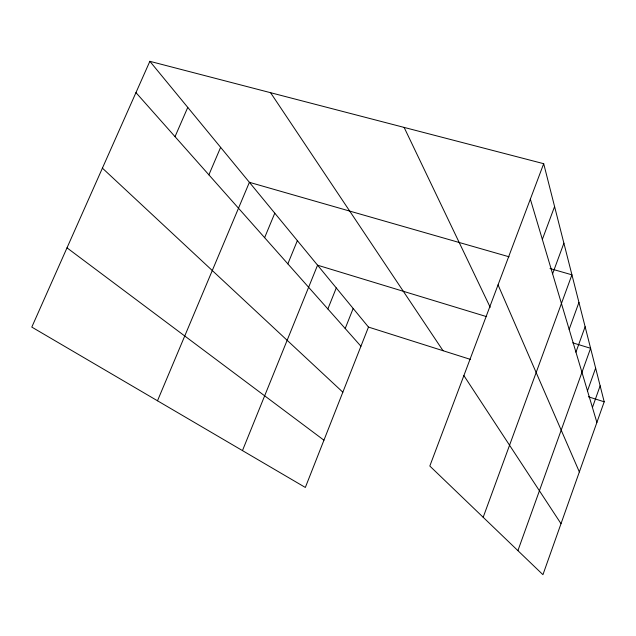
<?xml version="1.0" encoding="UTF-8"?>
<svg xmlns="http://www.w3.org/2000/svg" width="636" height="636" viewBox="0 0 636 636"><rect width="100%" height="100%" fill="white"/><g stroke="black" fill="none" stroke-linecap="round" stroke-linejoin="round"><path stroke-width="0.95" d="M543.693 163.691L604.2 401.801L542.937 574.682L429.817 466.037L543.693 163.691L149.858 61.318L31.8 327.095L305.336 487.454L368.475 327.079L149.858 61.318M592.434 407.485L600.138 385.821M587.489 390.878L595.63 368.085M517.911 550.641L590.598 348.282L572.774 342.86M575.938 352.145L585.12 326.729M569.156 329.369L578.943 302.426M483.177 517.291L571.931 274.824L550.005 268.535M552.597 273.806L563.894 243.183M542.349 239.422L554.584 206.565M345.205 328.51L353.163 308.468M327.858 308.953L336.277 287.941M242.467 450.598L317.563 265.196L486.659 316.656M287.846 263.853L297.362 240.631M264.624 237.673L274.784 213.187M157.489 400.783L249.392 182.317L509.078 256.793M208.886 174.828L220.628 147.345M175.027 136.661L187.763 107.397M368.475 327.079L470.402 359.388M588.372 396.785L604.2 401.801M67.003 247.849L323.939 440.199M102.404 168.143L342.844 392.197M135.953 92.61L360.93 346.246M270.57 92.697L443.046 350.722M463.883 375.59L561.008 523.69M404.13 127.415L490.205 307.299M498.052 284.872L579.348 471.928M530.345 199.14L596.886 422.431"/></g></svg>
